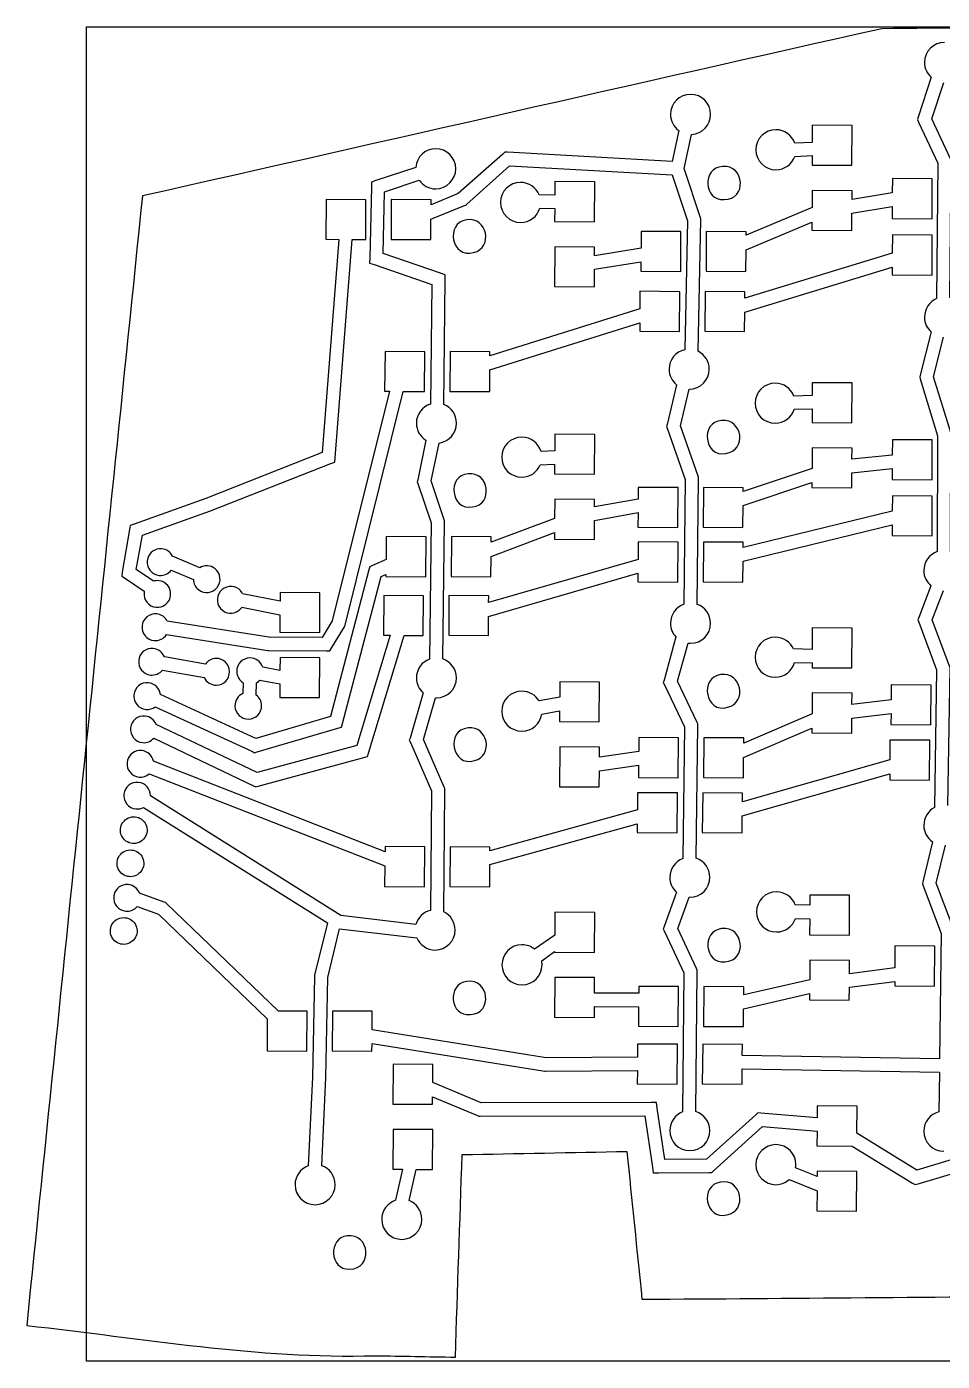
# Model space of a CAD drawing. Extents: x 1 to 194, y 5 to 209.
# Drawn here: x 0.6 to 69.1, y 4.5 to 104.4 of the extents above; entities that cross this region are included whole.
import ezdxf

# ---------------------------------------------------------------- set-up
doc = ezdxf.new("R2010")
doc.units = 0
doc.layers.add('Layer_1', color=7, linetype='CONTINUOUS')
doc.layers.add('Слой', color=7, linetype='CONTINUOUS')

msp = doc.modelspace()

# ---------------------------------------------------------------- linework, layer by layer
at = {"layer": 'Layer_1', "color": 7}
for points in [[(5.048935, 104.392476), (154.907824, 104.392476), (154.907824, 4.533584), (5.048935, 4.533584), (5.048935, 104.392476)], [(64.571008, 104.241284), (64.571008, 104.241284)], [(68.266355, 100.607673), (67.296216, 97.626701), (67.23448, 97.441492), (67.322675, 97.256284), (68.751425, 94.178298), (68.67205, 84.044756)], [(69.668604, 84.097701), (69.747979, 94.292979), (69.747979, 94.407632), (69.703882, 94.504645), (68.31041, 97.494437), (69.201174, 100.219645)], [(50.25705, 99.328825), (50.25705, 99.328853)], [(59.367536, 97.018159), (59.35873, 95.739339), (58.053453, 95.686423)], [(58.053453, 94.689826), (59.349911, 94.742742), (59.349911, 94.037187), (62.330883, 94.019548), (62.348522, 97.00052), (59.36755, 97.018159), (59.367536, 97.018159)], [(49.375105, 96.621284), (48.872397, 94.310589), (36.569272, 94.998506), (36.357605, 95.007311), (36.207675, 94.8662), (32.882744, 91.902867), (30.845452, 91.06502), (30.845452, 91.435436), (27.864481, 91.461881), (27.846842, 88.480908), (30.827813, 88.46327), (30.836619, 89.980214), (33.341341, 91.012089), (33.420716, 91.047367), (33.491272, 91.100283), (36.710369, 93.984242), (48.890022, 93.313964), (50.01891, 89.874381), (49.824883, 80.225908)], [(50.830313, 80.102436), (51.015522, 89.936117), (51.024327, 90.015492), (50.997883, 90.094867), (49.7808, 93.772575), (50.336425, 96.330214)], [(31.189467, 95.263089), (31.189411, 95.263089)], [(29.698925, 93.860798), (26.717953, 92.87302), (26.391633, 92.767187), (26.382828, 92.414409), (26.250536, 87.078645), (26.241731, 86.708228), (26.585689, 86.593576), (30.898397, 85.111909), (30.810203, 76.160173)], [(31.806828, 76.116076), (31.895023, 85.464687), (31.895023, 85.826284), (31.559884, 85.940937), (27.255995, 87.422603), (27.370648, 92.043992), (29.963564, 92.899478)], [(65.364758, 93.022951), (65.355953, 91.973437), (62.339703, 91.453089), (62.339703, 92.123367), (59.35873, 92.141006), (59.349925, 90.862187), (54.419856, 88.798437), (54.419856, 89.054201), (51.438883, 89.071839), (51.421244, 86.099687), (54.393397, 86.073242), (54.411036, 87.70484), (59.341106, 89.76859), (59.341106, 89.168867), (62.322078, 89.142423), (62.330883, 90.438882), (65.355953, 90.950409), (65.347119, 90.041978), (68.328091, 90.024339), (68.34573, 93.005312), (65.364758, 93.022951), (65.364758, 93.022951)], [(40.105869, 92.802464), (40.097064, 91.788228), (38.932897, 91.805867)], [(38.976994, 90.80927), (40.097064, 90.791631), (40.088258, 89.821492), (43.069231, 89.795048), (43.086869, 92.77602), (40.105897, 92.802464), (40.105869, 92.802464)], [(22.996147, 91.461909), (22.969702, 88.489756), (23.939841, 88.480951), (22.700104, 72.522088), (13.995311, 69.100144), (13.995311, 69.091339), (13.986505, 69.091339), (8.615464, 67.177519), (8.324422, 67.071686), (8.289144, 66.763005), (7.738534, 63.574854), (7.703257, 63.274993), (7.96784, 63.107423), (9.387771, 62.163743)], [(10.084507, 62.904576), (8.770409, 63.768882), (9.241644, 66.339672), (14.330464, 68.156478), (14.339269, 68.156478), (14.348074, 68.165283), (23.352729, 71.70188), (23.64377, 71.816533), (23.670215, 72.134033), (24.94523, 88.472131), (25.950646, 88.463326), (25.968285, 91.444298), (22.996147, 91.461909)], [(46.561702, 89.080659), (46.552897, 87.819478), (43.078036, 87.255034), (43.078036, 87.907673), (40.097064, 87.925312), (40.079425, 84.944339), (43.060397, 84.926701), (43.069202, 86.240798), (46.544063, 86.805242), (46.544063, 86.099687), (49.525036, 86.082048), (49.542675, 89.06302), (46.561702, 89.080659), (46.561702, 89.080659)], [(65.364758, 88.807256), (65.355953, 87.457881), (54.322828, 84.088853), (54.322828, 84.556284), (51.341855, 84.582728), (51.324216, 81.601756), (54.305189, 81.584117), (54.313994, 83.030506), (65.347119, 86.408353), (65.347119, 85.82627), (68.328091, 85.808631), (68.34573, 88.789603), (65.364758, 88.807242), (65.364758, 88.807256)], [(46.473508, 84.591562), (46.464703, 83.286284), (35.246369, 79.767326), (35.246369, 80.067187), (32.265397, 80.084826), (32.247758, 77.103853), (35.22873, 77.086214), (35.237536, 78.726631), (46.455869, 82.245589), (46.455869, 81.610589), (49.428022, 81.584145), (49.454466, 84.565117), (46.473508, 84.591562), (46.473508, 84.591562)], [(68.257536, 81.557673), (67.437327, 78.312117), (67.410883, 78.171006), (67.446161, 78.038714), (68.742619, 73.787742), (68.716175, 65.118228)], [(69.712716, 65.118242), (69.73916, 73.875951), (69.73916, 73.946506), (69.721521, 74.017062), (68.442702, 78.206298), (69.183535, 81.169631)], [(11.045826, 58.909325), (18.63055, 57.7187), (18.674647, 57.7187), (18.709925, 57.7187), (22.987355, 57.692256), (23.269578, 57.692256), (23.419508, 57.939201), (24.354369, 59.491423), (24.389647, 59.553159), (24.407286, 59.623714), (28.764092, 77.103853), (30.351592, 77.095048), (30.378036, 80.07602), (27.397064, 80.093659), (27.39705, 80.093645)], [(27.39705, 80.093645), (27.370606, 77.112673), (27.732203, 77.112673), (23.454772, 59.941214), (22.705119, 58.688853), (18.736369, 58.715298), (18.709925, 58.715298), (11.107562, 59.914742)], [(49.207522, 77.606533), (48.501966, 74.625561), (48.466688, 74.48445), (48.510785, 74.343339), (49.851341, 70.5157), (49.763147, 61.175908)], [(50.759744, 61.167089), (50.847938, 70.595075), (50.847938, 70.68327), (50.821494, 70.762645), (49.507397, 74.537367), (50.160036, 77.271395)], [(59.367536, 77.756492), (59.35873, 76.786353), (57.991716, 76.759909)], [(58.018175, 75.763312), (59.35873, 75.789756), (59.349925, 74.77552), (62.330897, 74.757881), (62.348536, 77.738853), (59.367564, 77.756492), (59.367536, 77.756492)], [(39.012272, 71.609339), (40.088244, 71.662256), (40.088244, 70.930242), (43.069216, 70.903798), (43.086855, 73.884756), (40.105883, 73.902395), (40.105869, 73.902395)], [(40.105869, 73.902395), (40.097064, 72.667673), (39.074008, 72.614756)], [(30.457425, 73.452603), (29.840064, 70.480451), (29.81362, 70.348159), (29.857717, 70.224687), (30.854314, 67.261353), (30.722022, 57.074895)], [(31.71862, 57.092534), (31.850911, 67.340728), (31.850911, 67.420103), (31.824467, 67.499478), (30.845509, 70.409895), (31.436412, 73.240937)], [(65.364758, 73.487881), (65.355953, 72.341353), (62.330883, 72.032673), (62.339688, 72.861701), (59.358716, 72.888145), (59.349911, 71.335923), (54.199355, 69.616131), (54.199355, 69.898353), (51.218383, 69.924797), (51.191939, 66.943825), (54.172911, 66.917381), (54.19055, 68.557798), (59.341106, 70.277589), (59.341106, 69.907173), (62.322078, 69.880728), (62.330883, 71.018437), (65.355953, 71.327117), (65.347147, 70.506909), (68.328119, 70.48927), (68.345758, 73.470242), (65.364786, 73.487881), (65.364758, 73.487881)], [(46.341216, 69.924826), (46.332411, 69.051701), (43.078036, 68.478437), (43.078036, 69.007603), (40.097064, 69.034048), (40.088258, 67.605298), (35.343397, 65.82377), (35.343397, 66.220645), (32.362425, 66.238284), (32.335981, 63.257311), (35.316953, 63.239673), (35.334592, 64.747798), (40.079453, 66.538145), (40.079453, 66.053075), (43.060425, 66.035436), (43.069231, 67.455367), (46.332425, 68.03745), (46.32362, 66.952659), (49.304592, 66.926214), (49.322231, 69.907187), (46.341259, 69.924826), (46.341216, 69.924826)], [(65.364758, 69.289826), (65.355953, 68.143298), (54.199355, 65.435728), (54.199355, 65.814964), (51.218383, 65.832603), (51.191939, 62.851631), (54.172911, 62.833992), (54.19055, 64.403853), (65.355967, 67.111423), (65.347161, 66.317673), (68.328134, 66.291229), (68.345772, 69.272201), (65.3648, 69.28984), (65.364758, 69.289826)], [(10.207965, 53.511839), (17.475188, 50.151631), (17.642758, 50.072256), (17.827966, 50.125173), (23.869286, 51.897881), (24.133869, 51.977256), (24.213244, 52.250659), (27.097203, 63.257326), (27.46762, 63.416076), (27.46762, 63.266145), (30.448591, 63.239701), (30.46623, 66.220673), (27.485259, 66.247117), (27.485245, 66.247117)], [(27.485245, 66.247117), (27.476439, 64.518506), (26.471023, 64.077534), (26.250536, 63.98052), (26.1888, 63.742395), (23.313661, 52.779826), (17.730952, 51.130589), (10.587201, 54.437881)], [(10.498992, 65.329895), (10.498992, 65.329895)], [(46.341216, 65.841423), (46.332411, 64.536145), (35.149355, 61.299409), (35.158161, 61.810937), (32.177188, 61.837381), (32.15955, 58.856409), (35.131702, 58.83877), (35.140508, 60.2587), (46.323563, 63.495436), (46.323563, 62.860436), (49.304535, 62.842798), (49.322174, 65.81495), (46.341202, 65.841395), (46.341216, 65.841423)], [(13.541701, 63.909964), (11.49559, 64.783089)], [(11.398576, 63.733576), (13.065451, 63.02802)], [(15.737756, 62.507687), (15.737742, 62.507673)], [(16.681424, 60.955451), (19.538924, 60.391006), (19.530119, 59.085728), (22.511091, 59.059284), (22.52873, 62.040256), (19.547758, 62.057895), (19.547758, 61.405256), (16.743175, 61.960881)], [(68.248744, 62.560589), (67.331522, 60.188159), (67.260967, 60.002951), (67.331522, 59.826562), (68.672078, 56.281145), (68.513328, 45.971214)], [(69.518702, 46.121159), (69.677452, 56.360534), (69.677452, 56.457548), (69.642174, 56.545742), (68.336897, 60.002965), (69.183563, 62.199006)], [(10.093298, 51.157062), (17.554549, 47.602826), (17.722119, 47.523451), (17.898508, 47.576367), (25.809549, 49.710673), (26.082952, 49.781229), (26.162327, 50.045812), (28.8258, 58.847617), (30.263369, 58.838812), (30.281008, 61.819756), (27.300036, 61.837395), (27.300036, 61.837395)], [(27.300036, 61.837395), (27.282397, 58.865242), (27.785106, 58.856437), (25.280383, 50.601437), (17.827952, 48.590604), (10.278506, 52.180117)], [(59.367536, 59.412048), (59.35873, 57.798089), (57.956439, 57.833367)], [(58.044633, 56.827951), (59.349911, 56.801506), (59.349911, 56.43109), (62.330883, 56.413451), (62.348522, 59.394423), (59.36755, 59.412062), (59.367536, 59.412048)], [(49.163424, 58.732922), (48.27266, 55.505006), (48.219744, 55.328617), (48.307938, 55.152228), (49.807244, 52.003686), (49.674952, 42.152367)], [(50.680369, 42.178825), (50.803841, 52.118339), (50.803841, 52.232992), (50.759744, 52.338825), (49.286897, 55.425631), (50.071827, 58.274311)], [(9.855173, 57.868645), (9.855173, 57.868645)], [(13.956215, 56.695659), (10.887048, 57.242464)], [(18.039633, 55.496214), (19.530119, 55.213992), (19.521314, 54.208576), (22.502286, 54.190937), (22.519925, 57.171909), (19.547772, 57.189548), (19.547744, 57.189548)], [(19.547744, 57.189548), (19.538938, 56.228228), (18.2513, 56.466353)], [(10.737117, 56.245867), (13.86802, 55.690242)], [(16.778452, 55.311006), (16.760813, 54.499617), (16.752008, 54.499617)], [(17.757425, 54.384964), (17.783869, 55.293367)], [(40.476286, 55.381562), (40.46748, 54.235034), (38.924078, 53.943992)], [(39.118105, 52.956214), (40.458661, 53.211978), (40.449856, 52.400589), (43.430828, 52.374145), (43.457272, 55.355117), (40.4763, 55.381562), (40.476286, 55.381562)], [(65.276563, 55.143437), (65.267758, 54.014548), (62.330883, 53.679409), (62.339688, 54.517256), (59.358716, 54.5437), (59.349911, 52.982659), (54.234633, 50.786617), (54.234633, 51.174673), (51.253661, 51.192311), (51.236022, 48.220159), (54.216994, 48.193714), (54.2258, 49.701839), (59.341077, 51.897881), (59.341077, 51.562742), (62.32205, 51.536298), (62.330855, 52.665187), (65.25891, 53.000326), (65.250105, 52.171298), (68.231077, 52.144854), (68.257522, 55.125826), (65.276549, 55.143465), (65.276563, 55.143437)], [(30.254592, 54.552534), (29.266814, 51.165867), (29.213897, 50.998298), (29.293272, 50.830728), (30.863134, 47.205937), (30.801397, 38.271839)], [(31.797995, 38.157187), (31.86855, 47.294131), (31.86855, 47.399964), (31.824453, 47.496978), (30.28105, 51.068853), (31.180634, 54.173298)], [(46.385313, 51.201145), (46.376508, 50.160451), (43.439633, 49.737117), (43.448438, 50.48677), (40.467466, 50.504409), (40.449827, 47.523437), (43.4308, 47.505798), (43.439605, 48.722881), (46.36766, 49.146214), (46.358855, 48.220173), (49.339827, 48.202534), (49.357466, 51.183506), (46.385313, 51.201145), (46.385313, 51.201145)], [(65.17955, 51.015937), (65.170744, 49.543089), (54.137619, 46.394548), (54.137619, 47.047187), (51.165466, 47.064826), (51.139022, 44.092673), (54.119994, 44.066229), (54.1288, 45.353867), (65.161925, 48.49359), (65.161925, 48.043798), (68.142897, 48.017354), (68.160536, 50.998326), (65.179564, 51.015965), (65.17955, 51.015937)], [(8.990853, 50.231006), (8.990867, 50.231006)], [(9.74934, 48.493576), (27.388231, 41.59677), (27.370592, 40.062187), (30.351563, 40.035742), (30.378008, 43.016715), (27.397036, 43.043159), (27.397036, 42.663923), (10.066825, 49.437256)], [(46.2883, 47.073645), (46.279494, 45.794826), (35.246369, 42.734478), (35.246369, 43.007881), (32.265397, 43.034325), (32.247758, 40.053353), (35.22873, 40.035714), (35.237536, 41.69377), (46.270661, 44.754117), (46.270661, 44.092659), (49.251633, 44.07502), (49.269272, 47.055992), (46.2883, 47.073631), (46.2883, 47.073645)], [(9.334868, 45.980034), (23.084383, 37.336978), (22.131883, 33.429964), (22.114244, 33.377048), (22.114244, 33.324131), (21.973133, 25.801145), (21.973133, 25.79234), (21.646814, 19.160129)], [(29.707786, 37.222326), (24.0898, 37.883784), (9.846396, 46.844339)], [(9.59228, 44.17607), (9.59228, 44.17607)], [(68.363397, 43.404756), (67.640175, 40.397326), (67.604897, 40.247395), (67.657813, 40.097464), (69.007188, 36.552048), (68.883716, 27.176978), (54.128786, 27.423923), (54.137591, 28.244131), (51.165438, 28.26177), (51.138994, 25.289617), (54.119966, 25.263173), (54.128772, 26.42734), (68.874883, 26.171576), (68.830785, 23.190601)], [(69.827383, 23.11124), (70.003772, 36.657895), (70.003772, 36.754909), (69.968494, 36.843104), (68.645577, 40.317965), (69.324674, 43.149006)], [(9.344178, 41.693926), (9.344178, 41.693926)], [(7.985451, 40.203284), (7.985451, 40.203298)], [(8.840937, 38.554062), (10.446076, 37.989617), (18.586424, 30.16677), (18.568785, 27.767881), (21.549758, 27.750242), (21.567397, 30.731214), (19.415452, 30.74002), (11.045798, 38.792173), (10.966423, 38.862728), (10.869409, 38.898006), (9.026145, 39.550645)], [(49.216341, 39.630006), (48.290299, 37.063547), (48.219744, 36.86952), (48.307938, 36.684311), (49.754327, 33.588686), (49.657313, 23.190573)], [(50.66273, 23.217017), (50.750924, 33.69452), (50.750924, 33.809172), (50.706827, 33.915006), (49.295716, 36.922436), (50.142383, 39.25077)], [(56.686425, 39.656478), (56.686425, 39.656492)], [(58.115175, 37.672117), (59.173508, 37.645673), (59.164703, 36.437409), (62.145675, 36.41977), (62.163314, 39.400742), (59.182341, 39.418381), (59.173508, 38.651076), (58.097536, 38.67752)], [(40.105869, 38.130728), (40.097064, 36.410937), (38.588939, 35.361423)], [(39.118119, 34.505937), (40.088258, 35.185034), (40.088258, 35.15859), (43.069231, 35.132145), (43.086841, 38.113089), (40.105869, 38.130728), (40.105869, 38.130728)], [(8.840496, 36.632298), (8.840496, 36.632298)], [(22.66105, 19.168934), (22.969731, 25.757062), (22.969731, 25.765867), (23.119661, 33.262395), (24.001606, 36.896006), (29.769522, 36.208089)], [(65.549966, 35.608367), (65.541161, 33.967951), (62.145675, 33.535798), (62.15448, 34.523576), (59.182327, 34.55002), (59.173522, 33.068353), (54.234633, 31.948284), (54.234633, 32.556825), (51.253661, 32.574464), (51.236022, 29.593492), (54.216994, 29.575853), (54.2258, 30.916409), (59.155869, 32.045298), (59.155869, 31.569048), (62.136841, 31.542603), (62.145647, 32.521562), (65.532313, 32.953714), (65.532313, 32.627395), (68.504466, 32.609756), (68.53091, 35.590728), (65.549938, 35.608367), (65.549966, 35.608367)], [(40.09705, 33.262395), (40.079411, 30.281423), (43.060383, 30.263784), (43.069188, 31.083992), (46.36766, 31.066353), (46.358855, 29.602326), (49.339827, 29.584687), (49.357466, 32.565659), (46.385313, 32.583298), (46.376508, 32.07177), (43.069216, 32.080575), (43.078022, 33.244742), (40.09705, 33.262381), (40.09705, 33.262395)], [(23.463577, 30.740034), (23.445938, 27.759062), (26.418092, 27.741423), (26.426897, 28.323506), (39.356202, 26.242117), (39.39148, 26.242117), (39.435577, 26.242117), (46.279466, 26.286214), (46.270661, 25.289617), (49.251633, 25.271978), (49.269272, 28.252951), (46.2883, 28.270589), (46.279494, 27.282812), (39.462064, 27.238714), (26.435745, 29.337742), (26.44455, 30.722395), (23.463577, 30.740034), (23.463577, 30.740034)], [(71.415052, 20.094933), (67.199358, 18.842572), (62.701427, 21.603101), (62.719066, 23.622739), (59.738093, 23.640237), (59.729288, 22.740654), (55.522413, 23.111071), (55.301927, 23.128568), (55.143177, 22.987457), (51.456649, 19.662541), (48.325746, 19.636012), (47.770121, 23.472456), (47.708385, 23.895789), (47.276233, 23.895789), (34.602691, 23.878292), (30.96908, 25.395239), (30.977885, 26.744614), (28.005733, 26.762253), (27.979289, 23.781292), (30.96026, 23.763794), (30.96026, 24.3106), (34.329288, 22.917127), (34.417483, 22.873016), (34.523316, 22.873016), (46.84408, 22.899545), (47.399705, 19.063101), (47.461441, 18.630934), (47.893594, 18.639683), (51.650677, 18.657181), (51.844705, 18.665929), (51.985816, 18.789402), (55.645871, 22.096736), (59.720455, 21.743958), (59.711649, 20.667986), (62.357483, 20.641457), (66.873038, 17.872146), (67.067066, 17.757479), (67.278733, 17.819229), (72.050052, 19.239151)], [(27.996772, 21.885323), (27.970328, 18.913156), (28.702341, 18.904407), (28.190814, 16.584902)], [(29.19623, 16.558429), (29.716578, 18.895602), (30.9513, 18.886853), (30.977744, 21.867825), (27.996772, 21.885323), (27.996772, 21.885323)], [(56.642313, 20.747826), (56.642327, 20.747601)], [(57.638925, 18.137039), (59.720313, 17.281567), (59.711508, 15.791067), (62.683661, 15.773569), (62.710105, 18.745742), (59.729133, 18.772271), (59.729133, 18.357737), (58.115175, 19.019215)]]:
    msp.add_lwpolyline(points, dxfattribs=at)
for points in [[(64.571008, 104.241284), (46.125455, 100.100511), (27.68902, 95.891841), (9.246631, 91.726492)], [(78.496953, 104.382621), (73.854973, 104.335509), (69.212991, 104.288395), (64.571008, 104.241284)], [(69.262952, 103.218228), (68.434526, 103.218228), (67.763647, 102.547349), (67.763647, 101.718923)], [(67.763647, 101.718923), (67.763647, 101.27547), (67.960438, 100.882286), (68.266355, 100.607673)], [(50.25705, 99.328853), (49.428623, 99.328853), (48.757744, 98.657974), (48.757744, 97.829548)], [(51.756355, 97.82952), (51.756355, 98.657946), (51.085476, 99.328825), (50.25705, 99.328825)], [(48.757744, 97.829548), (48.757744, 97.33199), (49.002115, 96.894162), (49.375105, 96.621284)], [(50.336425, 96.330214), (51.126858, 96.37264), (51.756355, 97.028502), (51.756355, 97.82952)], [(56.642341, 96.68302), (55.813915, 96.68302), (55.143036, 96.012141), (55.143036, 95.183714)], [(58.053453, 95.686423), (57.845666, 96.265537), (57.29296, 96.68302), (56.642341, 96.68302)], [(31.189411, 95.263089), (30.394549, 95.263089), (29.750329, 94.642652), (29.698925, 93.860798)], [(32.688773, 93.763784), (32.688773, 94.592211), (32.017894, 95.263089), (31.189467, 95.263089)], [(55.143036, 95.183714), (55.143036, 94.355288), (55.813915, 93.684409), (56.642341, 93.684409)], [(56.642341, 93.684409), (57.297834, 93.684409), (57.849347, 94.103896), (58.053453, 94.689826)], [(29.963564, 92.899478), (30.234777, 92.512035), (30.680637, 92.255659), (31.189467, 92.255659)], [(31.189467, 92.255659), (32.017894, 92.255659), (32.688773, 92.935357), (32.688773, 93.763784)], [(37.539425, 92.740728), (36.710998, 92.740728), (36.040119, 92.069849), (36.040119, 91.241423)], [(38.932897, 91.805867), (38.709487, 92.353683), (38.167564, 92.740728), (37.539425, 92.740728)], [(9.246631, 91.726492), (6.350041, 63.555276), (3.459718, 35.383298), (0.585937, 7.209756)], [(36.040119, 91.241423), (36.040119, 90.412996), (36.710998, 89.742117), (37.539425, 89.742117)], [(37.539425, 89.742117), (38.218954, 89.742117), (38.79261, 90.189631), (38.976994, 90.80927)], [(68.67205, 84.044756), (68.137597, 83.815312), (67.763647, 83.278591), (67.763647, 82.660103)], [(67.763647, 82.660103), (67.763647, 82.221118), (67.956975, 81.831982), (68.257536, 81.557673)], [(49.824883, 80.225908), (49.155316, 80.07549), (48.651897, 79.485676), (48.651897, 78.7707)], [(51.659341, 78.7707), (51.659341, 79.355038), (51.317934, 79.854812), (50.830313, 80.102436)], [(48.651897, 78.7707), (48.651897, 78.301427), (48.870091, 77.881584), (49.207522, 77.606533)], [(50.160036, 77.271395), (50.984506, 77.276023), (51.659341, 77.945141), (51.659341, 78.7707)], [(56.589425, 77.721229), (55.760998, 77.721229), (55.090119, 77.05035), (55.090119, 76.221923)], [(57.991716, 76.759909), (57.775289, 77.322234), (57.228003, 77.721229), (56.589425, 77.721229)], [(30.810203, 76.160173), (30.195322, 75.972853), (29.74305, 75.407565), (29.74305, 74.731423)], [(32.750509, 74.731423), (32.750509, 75.362319), (32.358471, 75.894463), (31.806828, 76.116076)], [(55.090119, 76.221923), (55.090119, 75.393496), (55.760998, 74.722617), (56.589425, 74.722617)], [(56.589425, 74.722617), (57.255783, 74.722617), (57.822663, 75.162164), (58.018175, 75.763312)], [(29.74305, 74.731423), (29.74305, 74.191227), (30.029029, 73.716698), (30.457425, 73.452603)], [(31.436412, 73.240937), (32.175481, 73.333994), (32.750509, 73.967109), (32.750509, 74.731423)], [(37.636439, 73.681909), (36.808012, 73.681909), (36.128314, 73.01103), (36.128314, 72.182603)], [(39.074008, 72.614756), (38.889644, 73.234423), (38.315987, 73.681909), (37.636439, 73.681909)], [(36.128314, 72.182603), (36.128314, 71.354177), (36.808012, 70.683298), (37.636439, 70.683298)], [(37.636439, 70.683298), (38.260734, 70.683298), (38.786412, 71.066849), (39.012272, 71.609339)], [(10.498992, 65.329895), (10.036295, 65.282431), (9.656291, 64.911165), (9.608228, 64.430312)], [(10.70184, 65.329895), (10.633147, 65.336753), (10.565092, 65.336668), (10.498992, 65.329895)], [(11.49559, 64.783089), (11.346858, 65.078568), (11.055374, 65.294558), (10.70184, 65.329895)], [(68.716175, 65.118228), (68.132407, 64.912946), (67.710758, 64.352243), (67.710758, 63.698298)], [(9.608228, 64.430312), (9.553302, 63.880766), (9.958266, 63.391627), (10.507812, 63.336701)], [(14.679409, 63.839409), (14.343593, 64.107588), (13.889669, 64.119035), (13.541701, 63.909964)], [(10.463743, 62.939854), (10.332402, 62.952977), (10.203921, 62.939289), (10.084507, 62.904576)], [(11.354507, 61.846243), (11.409433, 62.395789), (11.013289, 62.884928), (10.463743, 62.939854)], [(10.507812, 63.336701), (10.866745, 63.300824), (11.195074, 63.466111), (11.398576, 63.733576)], [(13.065451, 63.02802), (13.072563, 62.742964), (13.195617, 62.461408), (13.435867, 62.269548)], [(14.838159, 62.428298), (15.182798, 62.859858), (15.110969, 63.49477), (14.679409, 63.839409)], [(67.710758, 63.698298), (67.710758, 63.239009), (67.923616, 62.835739), (68.248744, 62.560589)], [(9.370132, 62.04909), (9.315206, 61.499544), (9.71135, 61.010405), (10.260896, 60.955479)], [(9.387771, 62.163743), (9.379191, 62.125078), (9.374167, 62.089482), (9.370132, 62.04909)], [(13.435867, 62.269548), (13.867427, 61.924909), (14.493521, 61.996738), (14.838159, 62.428298)], [(15.067465, 62.137256), (14.722826, 61.705696), (14.794654, 61.070784), (15.226215, 60.726145)], [(15.737742, 62.507673), (15.483409, 62.479191), (15.239784, 62.353035), (15.067465, 62.137256)], [(16.478591, 62.29602), (16.262813, 62.468339), (15.992091, 62.536169), (15.737756, 62.507687)], [(16.743175, 61.960881), (16.680417, 62.085017), (16.594387, 62.203547), (16.478591, 62.29602)], [(10.260896, 60.955479), (10.810442, 60.900553), (11.299581, 61.296697), (11.354507, 61.846243)], [(16.637327, 60.884895), (16.655418, 60.907529), (16.665617, 60.931786), (16.681424, 60.955451)], [(49.763147, 61.175908), (49.176917, 60.969946), (48.75773, 60.411814), (48.75773, 59.755978)], [(51.756341, 59.755978), (51.756341, 60.407649), (51.340148, 60.957943), (50.759744, 61.167089)], [(10.313812, 60.452728), (9.764266, 60.507654), (9.275127, 60.102691), (9.220201, 59.553145)], [(11.107562, 59.914742), (10.957702, 60.20641), (10.664386, 60.417687), (10.313812, 60.452728)], [(15.226215, 60.726145), (15.657775, 60.381507), (16.292689, 60.453335), (16.637327, 60.884895)], [(9.220201, 59.553145), (9.165275, 59.003599), (9.570239, 58.51446), (10.119784, 58.459534)], [(48.75773, 59.755978), (48.75773, 59.357929), (48.910432, 59.001448), (49.163424, 58.732922)], [(50.257035, 58.256672), (51.085462, 58.256672), (51.756341, 58.927551), (51.756341, 59.755978)], [(10.119784, 58.459534), (10.502001, 58.421332), (10.847557, 58.609857), (11.045826, 58.909325)], [(50.071827, 58.274311), (50.131068, 58.267199), (50.195875, 58.256672), (50.257035, 58.256672)], [(56.589425, 58.715312), (55.760998, 58.715312), (55.090119, 58.044433), (55.090119, 57.216006)], [(57.956439, 57.833367), (57.720524, 58.35245), (57.196761, 58.715312), (56.589425, 58.715312)], [(8.964409, 56.977881), (8.909483, 56.428335), (9.305627, 55.939196), (9.855173, 55.88427)], [(9.855173, 57.868645), (9.392475, 57.821181), (9.012471, 57.458734), (8.964409, 56.977881)], [(10.05802, 57.868645), (9.989327, 57.875503), (9.921272, 57.875418), (9.855173, 57.868645)], [(10.887048, 57.242464), (10.753831, 57.579497), (10.443474, 57.830119), (10.05802, 57.868645)], [(14.749965, 57.127812), (14.418068, 57.122449), (14.134068, 56.94752), (13.956215, 56.695659)], [(15.764201, 56.140034), (15.755311, 56.692247), (15.302178, 57.13671), (14.749965, 57.127812)], [(17.28998, 57.163089), (16.737767, 57.154199), (16.293304, 56.701066), (16.302202, 56.148853)], [(18.2513, 56.466353), (18.122287, 56.878324), (17.743585, 57.170399), (17.28998, 57.163089)], [(30.722022, 57.074895), (30.151626, 56.862545), (29.743064, 56.316976), (29.743064, 55.672603)], [(32.750495, 55.672603), (32.750495, 56.336125), (32.315791, 56.894727), (31.71862, 57.092534)], [(55.090119, 57.216006), (55.090119, 56.387579), (55.760998, 55.716701), (56.589425, 55.716701)], [(9.855173, 55.88427), (10.203043, 55.8495), (10.532216, 55.99323), (10.737117, 56.245867)], [(14.785242, 55.125798), (15.337455, 55.134688), (15.773099, 55.587821), (15.764201, 56.140034)], [(16.302202, 56.148853), (16.307931, 55.792675), (16.495708, 55.482185), (16.778452, 55.311006)], [(56.589425, 55.716701), (57.284081, 55.716701), (57.874024, 56.187024), (58.044633, 56.827951)], [(9.696437, 55.302187), (9.146891, 55.357113), (8.657752, 54.952149), (8.602826, 54.402603)], [(10.587201, 54.437881), (10.524861, 54.88419), (10.16474, 55.25538), (9.696437, 55.302187)], [(13.86802, 55.690242), (14.033304, 55.35328), (14.385116, 55.119349), (14.785242, 55.125798)], [(17.783869, 55.293367), (17.880217, 55.346529), (17.966055, 55.41518), (18.039633, 55.496214)], [(29.743064, 55.672603), (29.743064, 55.22606), (29.944955, 54.827317), (30.254592, 54.552534)], [(31.24237, 54.173298), (32.070796, 54.173298), (32.750495, 54.844177), (32.750495, 55.672603)], [(8.602826, 54.402603), (8.5479, 53.853057), (8.952863, 53.363918), (9.502409, 53.308992)], [(16.752008, 54.499617), (16.399374, 54.340452), (16.163295, 53.976194), (16.169925, 53.564756)], [(18.163119, 53.600034), (18.15787, 53.9251), (18.000624, 54.206219), (17.757425, 54.384964)], [(31.180634, 54.173298), (31.201744, 54.172451), (31.221051, 54.173298), (31.24237, 54.173298)], [(37.636439, 54.676006), (36.808012, 54.676006), (36.128314, 54.005127), (36.128314, 53.176701)], [(38.924078, 53.943992), (38.662348, 54.38278), (38.184475, 54.676006), (37.636439, 54.676006)], [(9.502409, 53.308992), (9.765734, 53.282661), (10.013294, 53.36262), (10.207965, 53.511839)], [(16.169925, 53.564756), (16.178815, 53.012543), (16.631948, 52.576899), (17.184161, 52.585798)], [(17.184161, 52.585798), (17.736374, 52.594688), (18.172018, 53.047821), (18.163119, 53.600034)], [(36.128314, 53.176701), (36.128314, 52.348274), (36.808012, 51.677395), (37.636439, 51.677395)], [(37.636439, 51.677395), (38.390621, 51.677395), (39.012281, 52.231392), (39.118105, 52.956214)], [(9.449478, 52.815117), (8.899933, 52.870044), (8.410793, 52.4739), (8.355867, 51.924354)], [(10.278506, 52.180117), (10.146725, 52.520339), (9.837359, 52.776349), (9.449478, 52.815117)], [(8.355867, 51.924354), (8.300941, 51.374808), (8.705905, 50.876849), (9.255451, 50.821923)], [(9.255451, 50.821923), (9.585179, 50.788968), (9.887549, 50.928154), (10.093298, 51.157062)], [(8.990867, 50.231006), (8.52817, 50.183542), (8.148166, 49.821095), (8.100103, 49.340242)], [(9.1937, 50.231006), (9.125008, 50.237864), (9.056953, 50.237779), (8.990853, 50.231006)], [(10.066825, 49.437256), (9.981326, 49.8549), (9.640207, 50.186378), (9.1937, 50.231006)], [(8.100103, 49.340242), (8.045177, 48.790696), (8.441321, 48.301557), (8.990867, 48.246631)], [(8.990867, 48.246631), (9.278923, 48.217839), (9.548081, 48.316109), (9.74934, 48.493576)], [(7.862021, 46.958992), (7.807095, 46.409446), (8.203239, 45.920307), (8.752785, 45.865381)], [(8.955632, 47.849756), (8.406086, 47.904682), (7.916947, 47.508538), (7.862021, 46.958992)], [(9.846396, 46.844339), (9.852322, 47.356852), (9.475313, 47.797813), (8.955632, 47.849756)], [(8.752785, 45.865381), (8.961508, 45.844525), (9.163895, 45.886209), (9.334868, 45.980034)], [(68.513328, 45.971214), (68.036496, 45.71772), (67.710758, 45.216013), (67.710758, 44.639478)], [(7.602196, 44.374979), (7.637534, 44.730632), (7.859997, 45.040387), (8.185728, 45.187484)], [(8.185728, 45.187484), (8.511459, 45.33458), (8.890932, 45.296651), (9.181105, 45.087995)], [(9.181105, 45.087995), (9.471278, 44.87934), (9.628033, 44.531682), (9.59228, 44.17607)], [(8.013371, 43.463054), (7.723198, 43.67171), (7.566443, 44.019368), (7.602196, 44.374979)], [(9.59228, 44.17607), (9.556942, 43.820417), (9.334479, 43.510662), (9.008748, 43.363566)], [(67.710758, 44.639478), (67.710758, 44.126181), (67.970186, 43.675181), (68.363397, 43.404756)], [(9.008748, 43.363566), (8.683017, 43.21647), (8.303544, 43.254398), (8.013371, 43.463054)], [(7.354095, 41.892835), (7.389433, 42.248488), (7.611896, 42.558243), (7.937627, 42.705339)], [(7.937627, 42.705339), (8.263358, 42.852435), (8.64283, 42.814507), (8.933003, 42.605851)], [(8.933003, 42.605851), (9.223177, 42.397195), (9.379931, 42.049537), (9.344178, 41.693926)], [(49.674952, 42.152367), (49.109991, 41.937254), (48.704813, 41.390545), (48.704813, 40.750075)], [(51.703424, 40.750075), (51.703424, 41.413055), (51.276781, 41.980584), (50.680369, 42.178825)], [(7.76527, 40.98091), (7.475096, 41.189565), (7.318342, 41.537223), (7.354095, 41.892835)], [(8.760646, 40.881421), (8.434915, 40.734325), (8.055443, 40.772254), (7.76527, 40.98091)], [(9.344178, 41.693926), (9.30884, 41.338273), (9.086377, 41.028517), (8.760646, 40.881421)], [(7.985451, 40.203298), (7.522753, 40.155834), (7.142749, 39.793387), (7.094687, 39.312534)], [(8.188298, 40.203284), (8.119605, 40.210142), (8.05155, 40.210057), (7.985451, 40.203284)], [(9.026145, 39.550645), (8.898778, 39.900214), (8.583285, 40.163804), (8.188298, 40.203284)], [(48.704813, 40.750075), (48.704813, 40.302155), (48.905039, 39.904856), (49.216341, 39.630006)], [(50.204119, 39.25077), (51.032545, 39.25077), (51.703424, 39.921648), (51.703424, 40.750075)], [(7.094687, 39.312534), (7.039761, 38.762988), (7.444724, 38.273849), (7.99427, 38.218923)], [(50.142383, 39.25077), (50.163408, 39.249923), (50.182873, 39.25077), (50.204119, 39.25077)], [(56.686425, 39.656492), (55.857998, 39.656492), (55.187119, 38.985613), (55.187119, 38.157187)], [(58.097536, 38.67752), (57.886157, 39.249799), (57.332146, 39.656478), (56.686425, 39.656478)], [(7.99427, 38.218923), (8.328576, 38.185508), (8.635236, 38.319236), (8.840937, 38.554062)], [(30.801397, 38.271839), (30.273185, 38.146632), (29.85525, 37.741555), (29.707786, 37.222326)], [(32.644661, 36.807812), (32.644661, 37.401164), (32.297906, 37.913891), (31.797995, 38.157187)], [(55.187119, 38.157187), (55.187119, 37.32876), (55.857998, 36.657881), (56.686425, 36.657881)], [(6.850413, 36.831208), (6.885751, 37.186861), (7.108214, 37.496616), (7.433945, 37.643712)], [(7.433945, 37.643712), (7.759676, 37.790808), (8.139148, 37.75288), (8.429321, 37.544224)], [(8.429321, 37.544224), (8.719495, 37.335568), (8.876249, 36.98791), (8.840496, 36.632298)], [(56.686425, 36.657881), (57.346429, 36.657881), (57.914571, 37.079874), (58.115175, 37.672117)], [(7.261588, 35.919282), (6.971414, 36.127938), (6.81466, 36.475596), (6.850413, 36.831208)], [(8.840496, 36.632298), (8.805158, 36.276645), (8.582695, 35.96689), (8.256964, 35.819794)], [(29.769522, 36.208089), (30.001334, 35.679123), (30.530842, 35.308506), (31.145356, 35.308506)], [(31.145356, 35.308506), (31.973782, 35.308506), (32.644661, 35.979385), (32.644661, 36.807812)], [(8.256964, 35.819794), (7.931233, 35.672698), (7.551761, 35.710626), (7.261588, 35.919282)], [(37.645258, 35.705381), (36.816832, 35.705381), (36.145953, 35.025683), (36.145953, 34.197256)], [(38.588939, 35.361423), (38.330722, 35.571825), (38.004313, 35.705381), (37.645258, 35.705381)], [(36.145953, 34.197256), (36.145953, 33.368829), (36.816832, 32.697951), (37.645258, 32.697951)], [(37.645258, 32.697951), (38.473685, 32.697951), (39.144564, 33.368829), (39.144564, 34.197256)], [(39.144564, 34.197256), (39.144564, 34.300809), (39.138073, 34.408291), (39.118119, 34.505937)], [(49.657313, 23.190573), (49.100249, 22.97154), (48.704813, 22.431875), (48.704813, 21.7971)], [(51.703424, 21.7971), (51.703424, 22.466023), (51.267484, 23.02361), (50.66273, 23.217017)], [(68.830785, 23.190601), (68.188563, 23.020872), (67.710716, 22.439777), (67.710716, 21.744212)], [(48.704813, 21.7971), (48.704813, 20.968665), (49.375692, 20.297795), (50.204119, 20.297795)], [(50.204119, 20.297795), (51.032545, 20.297795), (51.703424, 20.968665), (51.703424, 21.7971)], [(67.710716, 21.744212), (67.710716, 20.915777), (68.381595, 20.244906), (69.210022, 20.244906)], [(32.662258, 4.846145), (32.828188, 9.896794), (32.997662, 14.947336), (33.164966, 19.997962)], [(33.164966, 19.997962), (37.274827, 20.077323), (41.384688, 20.156712), (45.49455, 20.236073)], [(45.49455, 20.236073), (45.87109, 16.549568), (46.245678, 12.862865), (46.623438, 9.176478)], [(56.642327, 20.747601), (55.813901, 20.747601), (55.143022, 20.07673), (55.143022, 19.248295)], [(58.141619, 19.248521), (58.141619, 20.076928), (57.47074, 20.747826), (56.642313, 20.747826)], [(21.646814, 19.160129), (21.074535, 18.948744), (20.667856, 18.394714), (20.667856, 17.749012)], [(23.666467, 17.749012), (23.666467, 18.404846), (23.247463, 18.965085), (22.66105, 19.168934)], [(55.143022, 19.248295), (55.143022, 18.41986), (55.813901, 17.748984), (56.642327, 17.748984)], [(58.115175, 19.019215), (58.127056, 19.095274), (58.141619, 19.169103), (58.141619, 19.248521)], [(56.642327, 17.748984), (57.027301, 17.748984), (57.373351, 17.898646), (57.638925, 18.137039)], [(20.667856, 17.749012), (20.667856, 16.920577), (21.338734, 16.249706), (22.167161, 16.249706)], [(22.167161, 16.249706), (22.995588, 16.249706), (23.666467, 16.920577), (23.666467, 17.749012)], [(28.190814, 16.584902), (27.589667, 16.389378), (27.15012, 15.822507), (27.15012, 15.156152)], [(30.14873, 15.156152), (30.14873, 15.793776), (29.75724, 16.341344), (29.19623, 16.558429)], [(27.15012, 15.156152), (27.15012, 14.327711), (27.820999, 13.656841), (28.649425, 13.656841)], [(28.649425, 13.656841), (29.477851, 13.656841), (30.14873, 14.327711), (30.14873, 15.156152)], [(46.623438, 9.176478), (57.762431, 9.249602), (68.901318, 9.350863), (80.040313, 9.423423)], [(0.585937, 7.209756), (9.250461, 6.26973), (17.880928, 4.705119), (26.647016, 4.954631)], [(26.647016, 4.954631), (28.652097, 4.918563), (30.657134, 4.879758), (32.662258, 4.846145)]]:
    msp.add_open_spline(points, degree=3, dxfattribs=at)
at = {"layer": 'Слой', "color": 7}
for points in [[(52.6383, 93.931353), (52.6383, 93.931353)], [(33.517744, 89.936145), (33.517744, 89.936145)], [(52.585383, 74.925451), (52.585383, 74.925451)], [(33.623577, 70.930242), (33.623577, 70.930242)], [(52.532466, 55.910728), (52.532466, 55.910728)], [(33.614758, 51.924339), (33.614758, 51.924339)], [(52.576563, 36.904826), (52.576563, 36.904826)], [(33.526563, 32.953714), (33.526563, 32.953714)], [(52.506008, 17.943012), (52.506008, 17.943012)], [(24.566008, 13.912534), (24.566008, 13.912534)]]:
    msp.add_lwpolyline(points, dxfattribs=at)
for points in [[(52.6383, 93.931353), (51.135813, 93.857899), (51.200281, 91.348935), (52.761772, 91.453089)], [(52.761772, 91.453089), (54.50849, 91.424159), (54.325063, 94.10288), (52.6383, 93.931353)], [(33.517744, 89.936145), (31.858489, 89.745481), (32.366904, 86.986903), (34.029272, 87.493159)], [(34.029272, 87.493159), (35.53116, 87.856088), (35.034906, 90.18839), (33.517744, 89.936145)], [(52.585383, 74.925451), (50.934547, 74.818737), (51.290934, 72.118265), (52.894063, 72.456006)], [(52.894063, 72.456006), (54.508471, 72.672298), (54.164913, 75.078582), (52.585383, 74.925451)], [(33.623577, 70.930242), (31.9957, 70.826396), (32.311312, 68.126655), (33.941077, 68.469617)], [(33.941077, 68.469617), (35.528687, 68.614386), (35.188246, 71.14518), (33.623577, 70.930242)], [(53.035175, 53.467742), (54.547671, 53.839412), (54.042795, 56.148207), (52.532466, 55.910728)], [(52.532466, 55.910728), (50.870536, 55.72366), (51.378637, 52.962183), (53.035175, 53.467742)], [(34.091008, 49.481353), (35.553819, 49.825269), (35.096859, 52.126241), (33.614758, 51.924339)], [(33.614758, 51.924339), (31.899564, 51.780903), (32.400026, 48.950829), (34.091008, 49.481353)], [(52.832327, 34.435381), (54.561531, 34.49), (54.241429, 37.159195), (52.576563, 36.904826)], [(52.576563, 36.904826), (51.068563, 36.747481), (51.273741, 34.249718), (52.832327, 34.435381)], [(33.526563, 32.953714), (32.018563, 32.79637), (32.223741, 30.298607), (33.782327, 30.48427)], [(33.782327, 30.48427), (35.511531, 30.538888), (35.191429, 33.208084), (33.526563, 32.953714)], [(52.973438, 15.491206), (54.556762, 15.754406), (54.074909, 18.24863), (52.506008, 17.943012)], [(52.506008, 17.943012), (50.894426, 17.710348), (51.37507, 15.078936), (52.973438, 15.491206)], [(24.742397, 11.434256), (26.52572, 11.406034), (26.280136, 14.159196), (24.566008, 13.912534)], [(24.566008, 13.912534), (23.116221, 13.771536), (23.210463, 11.35879), (24.742397, 11.434256)]]:
    msp.add_open_spline(points, degree=3, dxfattribs=at)

doc.saveas('drawing.dxf')
